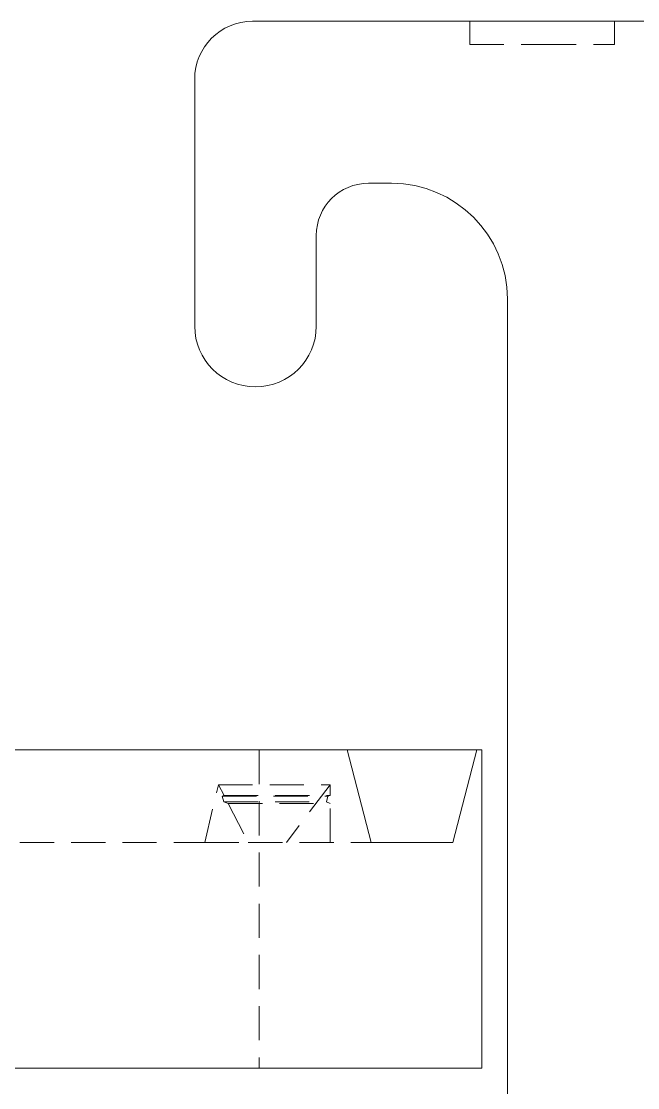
# Model space of a CAD drawing. Header units: feet. Extents: x 3965 to 4565, y 17056 to 17261.
# Drawn here: x 4397.33 to 4401.84, y 17156.29 to 17164.1 of the extents above; entities that cross this region are included whole.
import ezdxf

# ---------------------------------------------------------------- set-up
doc = ezdxf.new("R2010")
doc.units = ezdxf.units.FT
doc.header["$MEASUREMENT"] = 0
doc.linetypes.add('HIDDEN', pattern=[0.375, 0.25, -0.125])
doc.styles.add('PAPER SPACE TXT', font='technic_.ttf', dxfattribs={"height": 0.125})
doc.dimstyles.new('PAPER SPACE', dxfattribs={"dimscale": 0, "dimtxt": 0.125, "dimasz": 0.125, "dimexe": 0, "dimexo": 0.020508, "dimgap": 0.041992, "dimtad": 1, "dimdec": 4, "dimzin": 3, "dimdsep": 46, "dimlunit": 4, "dimtxsty": 'PAPER SPACE TXT', "dimcen": 0.125, "dimclrd": 1, "dimclre": 1, "dimclrt": 7, "dimadec": 0, "dimazin": 0, "dimtfac": 1, "dimtdec": 4, "dimtofl": 0, "dimtmove": 2, "dimatfit": 3, "dimfxl": 1, "dimfrac": 2, "dimtolj": 1, "dimtzin": 0, "dimarcsym": 1})

msp = doc.modelspace()

# ---------------------------------------------------------------- linework, layer by layer
at = {"color": 7, "linetype": 'Continuous', "lineweight": 15}
for p, q in [((4402.1549, 17164.0969), (4399.022, 17164.0969)), ((4398.5986, 17163.6736), (4398.5986, 17161.8658)), ((4399.8687, 17162.9115), (4400.0381, 17162.9115)), ((4399.4877, 17161.8658), (4399.4877, 17162.5305)), ((4400.8848, 17162.0647), (4400.8848, 17143.682)), ((4399.714, 17158.7637), (4394.984, 17158.7637)), ((4399.714, 17158.7637), (4399.8883, 17158.0863)), ((4399.714, 17158.7637), (4400.6614, 17158.7637)), ((4400.487, 17158.0863), (4400.6614, 17158.7637)), ((4400.698, 17158.7637), (4400.6614, 17158.7637)), ((4400.698, 17158.7637), (4400.698, 17156.4351)), ((4399.8883, 17158.0863), (4400.487, 17158.0863)), ((4400.698, 17156.4351), (4393.2327, 17156.4351))]:
    msp.add_line(p, q, dxfattribs=at)
at = {"color": 7, "linetype": 'HIDDEN', "lineweight": 0}
for p, q in [((4400.6096, 17164.0969), (4400.6096, 17163.9276)), ((4401.6681, 17163.9276), (4401.6681, 17164.0969)), ((4400.6096, 17163.9276), (4401.1388, 17163.9276)), ((4401.1388, 17163.9276), (4401.6681, 17163.9276)), ((4399.0703, 17158.7637), (4399.0703, 17156.4351)), ((4398.6716, 17158.0863), (4398.7723, 17158.5096)), ((4398.7723, 17158.5096), (4399.5889, 17158.5096)), ((4398.7723, 17158.5096), (4398.8129, 17158.4308)), ((4399.5889, 17158.5096), (4399.2704, 17158.0863)), ((4399.5889, 17158.4308), (4399.5889, 17158.5096)), ((4398.8129, 17158.4308), (4398.7999, 17158.4254)), ((4398.7999, 17158.4254), (4399.5732, 17158.4254)), ((4398.7999, 17158.4254), (4398.8108, 17158.3831)), ((4398.8108, 17158.3831), (4399.5623, 17158.3831)), ((4398.8108, 17158.3831), (4398.8432, 17158.3719)), ((4398.8129, 17158.4308), (4399.5889, 17158.4308)), ((4398.8432, 17158.3719), (4399.5889, 17158.3719)), ((4398.8432, 17158.3719), (4398.9902, 17158.0863)), ((4399.5623, 17158.3831), (4399.5732, 17158.4254)), ((4399.5889, 17158.3719), (4399.5623, 17158.3831)), ((4399.5732, 17158.4254), (4399.5889, 17158.4308)), ((4399.5889, 17158.0863), (4399.5889, 17158.3719)), ((4396.1954, 17158.0863), (4398.6716, 17158.0863)), ((4398.6716, 17158.0863), (4398.9902, 17158.0863)), ((4398.9902, 17158.0863), (4399.8883, 17158.0863))]:
    msp.add_line(p, q, dxfattribs=at)
at = {"color": 7, "linetype": 'Continuous', "lineweight": 15}
for centre, radius, start, end in [((4399.022, 17163.6736), 0.4234, 90, 180), ((4399.8687, 17162.5305), 0.381, 90, 180), ((4400.0381, 17162.0647), 0.8467, 0, 90), ((4399.0432, 17161.8658), 0.4445, 180, 270), ((4399.0432, 17161.8658), 0.4445, 270, 0)]:
    msp.add_arc(centre, radius, start, end, dxfattribs=at)

# ---------------------------------------------------------------- leaders
msp.add_leader([(4398.3261, 17141.028), (4428.4333, 17162.3522), (4434.594, 17162.3522)], dimstyle='PAPER SPACE', override={"dimscale": 66.653699, "dimtad": 0})

doc.saveas('drawing.dxf')
